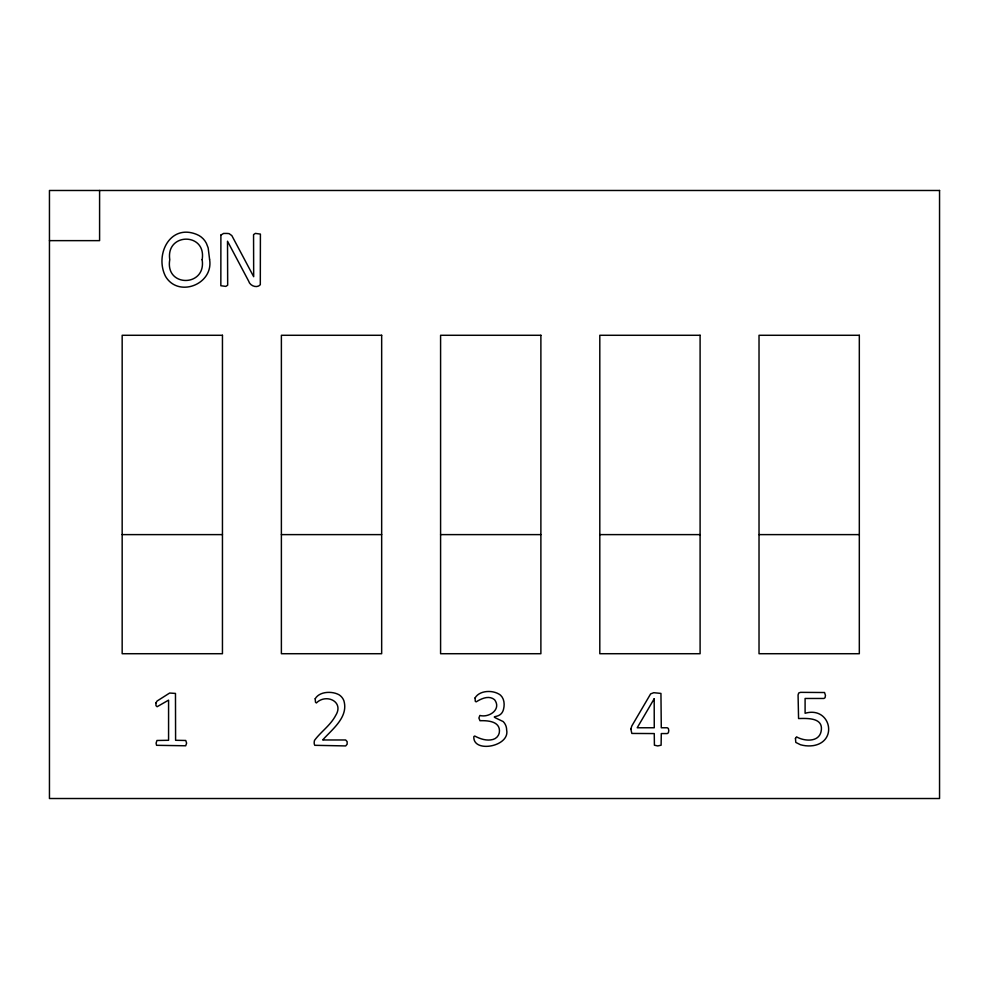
<?xml version="1.0" encoding="UTF-8"?>
<svg xmlns="http://www.w3.org/2000/svg" width="989" height="989" viewBox="0 0 989 989"><rect width="100%" height="100%" fill="white"/><g stroke="black" fill="none" stroke-linecap="round" stroke-linejoin="round"><path stroke-width="1.48" d="M49.45 240.636L99.592 240.636L99.592 190.481M122.166 534.616L222.451 534.616M281.383 534.616L381.667 534.616M440.587 534.616L540.884 534.616M599.804 534.616L700.101 534.616M759.02 534.616L859.317 534.616M630.834 729.078L631.847 733.442L654.261 733.566L654.409 745.212L657.71 745.929L661.109 745.212L661.282 733.566L667.241 733.566L668.379 732.787L668.787 730.661L668.366 728.485L667.241 727.768L661.282 727.768L660.949 693.425L653.791 692.696L650.626 693.895L631.81 725.975L630.834 729.078M475.066 697.95L475.289 701.337L476.166 701.856C481.507 698.543 488.974 695.032 494.574 699.73C501.769 709.298 489.135 718.002 479.875 715.467L478.899 718.014L479.974 720.721C487.181 720.486 499.309 721.018 499.47 730.71A8.765 8.765 0 0 1 493.103 739.438C486.724 741.194 480.308 738.968 474.683 736.014L473.842 736.582C472.693 753.433 510.101 746.695 506.652 730.055A11.917 11.917 0 0 0 503.178 721.562C484.486 712.624 500.718 721.278 503.549 709.175C504.761 704.391 504.316 698.704 500.508 695.156C493.622 689.716 479.616 690.013 475.066 697.95M315.207 698.753L315.491 702.264L316.393 702.956C326.036 693.227 344.382 701.56 335.704 715.406C330.586 725.234 321.005 731.637 314.527 740.353C314.094 741.96 313.933 743.827 314.786 745.31L345.693 745.929L347.139 744.21L347.139 741.626L345.656 739.97L322.674 739.97C332.205 729.239 348.684 717.173 343.9 700.756A12.066 12.066 0 0 0 338.918 694.711C331.896 690.891 319.435 691.373 315.207 698.753M795.453 738.437L795.799 742.418L800.447 744.729A30.77 30.77 0 0 0 813.23 745.632C838.672 741.478 830.303 705.899 805.095 713.279L805.095 698.469L823.973 698.469L825.073 697.653L825.456 695.366L824.542 692.523L800.534 692.349L798.716 692.992L798.074 694.995L798.568 718.546C807.58 718.298 824.109 717.495 821.068 731.613C818.682 742.516 804.205 741.305 796.565 736.867L795.453 738.437M155.941 702.919L155.978 705.651L157.127 706.715L168.575 700.138L168.575 740.291L156.967 740.477L156.089 743.147L156.559 745.31L185.697 745.78L186.612 743.147L185.747 740.477L175.597 740.291L175.473 693.425L169.638 693.042L157.066 701.04L155.941 702.919M209.569 259.229C213.896 284.412 178.205 298.146 165.484 276.29C154.63 254.853 169.885 223.489 196.675 234.418A18.445 18.445 0 0 1 206.38 243.306L208.16 247.868L209.569 259.229M202.139 259.724C206.553 287.193 164.73 287.576 169.774 259.637C165.608 232.464 206.837 232.168 202.139 259.724M220.893 235.061L220.844 285.734L225.851 286.39L227.68 285.191L227.519 241.229L248.647 281.099C249.871 285.833 256.979 288.603 260.305 284.733L260.404 234.096L255.385 233.392L253.555 234.628L253.679 276.697L231.846 235.617L229.114 233.639L227.074 233.441L223.613 233.441L220.893 235.061M654.186 698.79L637.2 727.768L654.261 727.768L654.186 698.79M939.55 190.481L49.45 190.481L49.45 798.519L939.55 798.519L939.55 190.481M222.451 335.283L122.166 335.283L122.166 653.717L222.451 653.717L222.451 335.283M381.667 335.283L281.383 335.283L281.383 653.717L381.667 653.717L381.667 335.283M540.884 335.283L440.587 335.283L440.587 653.717L540.884 653.717L540.884 335.283M700.101 335.283L599.804 335.283L599.804 653.717L700.101 653.717L700.101 335.283M859.317 335.283L759.02 335.283L759.02 653.717L859.317 653.717L859.317 335.283"/></g></svg>
